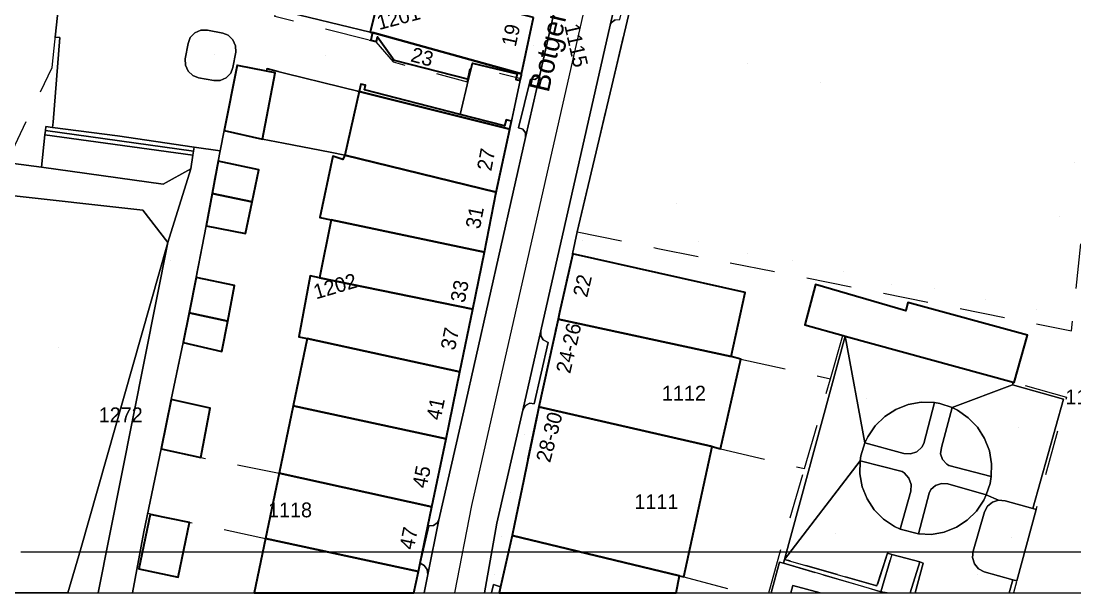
# Model space of a CAD drawing. Header units: metres. Extents: x 0 to 105485, y 0 to 425721.
# Drawn here: x 105007.5 to 105071.6, y 425150 to 425184.8 of the extents above; entities that cross this region are included whole.
import ezdxf
from ezdxf.enums import TextEntityAlignment as Align

# ---------------------------------------------------------------- set-up
doc = ezdxf.new("R2010")
doc.units = ezdxf.units.M
doc.header["$MEASUREMENT"] = 0
doc.linetypes.add('IE-TERREINAFSCHEIDING_KUNSTMATIG-SO', pattern=[11, 4, -1, 4, -2])
doc.linetypes.add('KG-PERCEEL-SO', pattern=[19, 5.5, -4, 5.5, -4])
for name, color, linetype, lineweight in [('B-XX-GR-BEPLANTING_CULTUUR_BODEMBEDEKKER-G', 90, 'Continuous', 18), ('B-XX-GR-BEPLANTING_CULTUUR_ROOS-G', 90, 'Continuous', 18), ('B-XX-GR-BOOM-G', 90, 'Continuous', 13), ('B-XX-GR-GROENVOORZIENING-G', 80, 'Continuous', 18), ('B-XX-GR-STRUIK-G', 90, 'Continuous', 13), ('B-XX-IE-MEUBILAIR-G', 7, 'Continuous', 18), ('B-XX-IE-TERREINAFSCHEIDING_KUNSTMATIG_HEKWERK-G', 20, 'IE-TERREINAFSCHEIDING_KUNSTMATIG-SO', 18), ('B-XX-IE-TERREINAFSCHEIDING_KUNSTMATIG_MUUR-G', 90, 'IE-TERREINAFSCHEIDING_KUNSTMATIG-SO', 18), ('B-XX-KG-GRENS_PERCEEL-G', 150, 'KG-PERCEEL-SO', 18), ('B-XX-KG-GRENS_PERCEEL-T', 150, 'KG-PERCEEL-SO', 18), ('B-XX-OG-BEBOUWING-G', 7, 'Continuous', 35), ('B-XX-OG-BEBOUWING_HUISNUMMER-T', 7, 'Continuous', 18), ('B-XX-OG-BEBOUWING_STRAATNAAM-T', 7, 'Continuous', 18), ('B-XX-OG-GRENS-G', 7, 'Continuous', 18), ('B-XX-OG-TERREIN_ERF-G', 7, 'Continuous', 18), ('B-XX-VH-ONVERHARD_ZAND-G', 210, 'Continuous', 18), ('B-XX-VH-OPENVERHARDING-G', 90, 'Continuous', 18)]:
    doc.layers.add(name, color=color, linetype=linetype, lineweight=lineweight)
doc.layers.add('GIS-WEGVAKKEN', color=2, linetype='Continuous')

msp = doc.modelspace()

# ---------------------------------------------------------------- linework, layer by layer
at = {"layer": 'B-XX-GR-BEPLANTING_CULTUUR_BODEMBEDEKKER-G', "ltscale": 0.5}
for points in [[(105017.959, 425176.643), (105008.958, 425177.897), (105008.745, 425175.911), (105016.15, 425174.878), (105017.825, 425175.816)], [(105069.256, 425155.086), (105069.051, 425155.148), (105067.369, 425155.608), (105066.975, 425155.649), (105066.598, 425155.532), (105066.296, 425155.276), (105066.121, 425154.93), (105065.427, 425152.55), (105065.387, 425152.154), (105065.505, 425151.774), (105065.761, 425151.47), (105066.106, 425151.293), (105067.844, 425150.803), (105068.074, 425150.733)], [(105056.1255748561, 425150), (105054.461, 425150.449), (105054.3414282501, 425150)]]:
    msp.add_lwpolyline(points, close=True, dxfattribs=at)
at = {"layer": 'B-XX-GR-BEPLANTING_CULTUUR_ROOS-G', "ltscale": 0.5}
for points in [[(105063.066, 425161.591), (105062.268, 425161.608), (105061.474, 425161.466), (105060.723, 425161.17), (105060.045, 425160.732), (105059.467, 425160.169), (105059.011, 425159.504), (105058.836, 425159.145), (105061.219, 425158.484), (105061.621, 425158.462), (105062, 425158.597), (105062.298, 425158.868), (105062.421, 425159.087)], [(105066.122, 425159.41), (105065.69, 425160.088), (105065.133, 425160.668), (105064.472, 425161.126), (105064.148, 425161.287), (105063.494, 425158.852), (105063.45, 425158.476), (105063.564, 425158.115), (105063.816, 425157.831), (105063.951, 425157.749), (105066.525, 425157.082), (105066.548, 425157.867), (105066.412, 425158.659)], [(105058.557, 425158.049), (105058.539, 425157.252), (105058.68, 425156.467), (105058.974, 425155.725), (105059.411, 425155.057), (105059.971, 425154.49), (105060.633, 425154.045), (105060.982, 425153.88), (105061.636, 425156.194), (105061.651, 425156.608), (105061.509, 425156.996), (105061.231, 425157.303), (105061.099, 425157.387)], [(105066.071, 425155.646), (105066.223, 425155.966), (105063.881, 425156.638), (105063.5, 425156.671), (105063.138, 425156.547), (105062.857, 425156.287), (105062.742, 425156.067), (105062.096, 425153.588), (105062.888, 425153.567), (105063.668, 425153.705), (105064.405, 425153.997), (105065.068, 425154.43), (105065.631, 425154.987)]]:
    msp.add_lwpolyline(points, close=True, dxfattribs=at)
at = {"layer": 'B-XX-GR-BOOM-G', "color": 0, "true_color": 0x604a38}
for points in [[(105019.244, 425182.769, 2.263971226448212), (105019.244, 425182.769, 5.063971226448212)], [(105051.672, 425182.212, 2.274282338945979), (105051.672, 425182.212, 5.074282338945979)], [(105056.157, 425181.07, 2.3668554960973), (105056.157, 425181.07, 5.1668554960973)], [(105071.565, 425176.199, 2.664102154852678), (105071.565, 425176.199, 5.464102154852677)], [(105047.398, 425173.706, 2.20524812034256), (105047.398, 425173.706, 5.005248120342559)], [(105070.702, 425172.902, 2.52670149179969), (105070.702, 425172.902, 5.326701491799691)], [(105048.747, 425171.372, 2.51780254645354), (105048.747, 425171.372, 5.317802546453541)], [(105051.688, 425170.69, 2.495608451746615), (105051.688, 425170.69, 5.295608451746615)], [(105054.453, 425170.249, 2.921766678492228), (105054.453, 425170.249, 5.721766678492228)], [(105057.514, 425169.596, 3.108286436713626), (105057.514, 425169.596, 5.908286436713626)], [(105060.483, 425168.796, 3.063082042192855), (105060.483, 425168.796, 5.863082042192855)], [(105063.071, 425168.505, 3.021656217241449), (105063.071, 425168.505, 5.821656217241449)], [(105066.161, 425167.852, 3.005433545546699), (105066.161, 425167.852, 5.805433545546698)], [(105069.252, 425167.259, 2.972100019454956), (105069.252, 425167.259, 5.772100019454956)], [(105009.779, 425164.932, 1.731794474510964), (105009.779, 425164.932, 4.531794474510964)], [(105067.753, 425153.347, 1.998802993914889), (105067.753, 425153.347, 4.798802993914889)]]:
    msp.add_polyline3d(points, dxfattribs=at)
at = {"layer": 'B-XX-GR-GROENVOORZIENING-G', "ltscale": 0.5}
for points in [[(104976.706, 425155.467), (104977.748, 425155.319), (104979.172, 425155.149), (104980.662, 425154.961), (104980.38, 425150.735), (104985.5852603231, 425150), (105010.3566538461, 425150), (105011.128, 425152.625), (105016.445, 425171.333), (105014.915, 425173.311), (105006.367, 425174.263), (105004.586, 425159.669), (104995.359, 425160.832), (104993.278, 425161.065), (104981.8, 425162.35), (104983.935, 425176.844), (104978.664, 425177.493), (104976.863, 425176.172), (104976.856, 425166.881)], [(104980.662, 425154.961), (104979.172, 425155.149), (104978.62, 425150.397), (104978.932002611, 425150), (105012.1947984156, 425150), (105016.445, 425171.333), (105011.128, 425152.625), (105010.3566538461, 425150), (104985.5852603231, 425150), (104980.38, 425150.735)]]:
    msp.add_lwpolyline(points, close=True, dxfattribs=at)
at = {"layer": 'B-XX-GR-STRUIK-G', "ltscale": 0.5}
msp.add_lwpolyline([(105036.6009683941, 425150), (105036.683, 425150.367), (105036.238, 425150.504), (105036.1304364251, 425150)], close=True, dxfattribs=at)
at = {"layer": 'B-XX-IE-MEUBILAIR-G', "color": 0, "true_color": 0x604a38}
for points in [[(105043.257, 425184.133, 2.198521214608378), (105043.257, 425184.133, 3.698521214608378)], [(105038.697, 425183.296, 2.129228444028186), (105038.697, 425183.296, 3.629228444028186)], [(105026, 425182.717, 2.083218238075507), (105026, 425182.717, 3.583218238075507)], [(105041.624, 425182.101, 2.108474222560648), (105041.624, 425182.101, 3.608474222560648)], [(105013.319, 425173.506, 1.63594257936355), (105013.319, 425173.506, 3.13594257936355)], [(105041.656, 425171.429, 1.952833334604899), (105041.656, 425171.429, 3.452833334604899)], [(105016.614, 425170.259, 1.5260728928434), (105016.614, 425170.259, 3.0260728928434)], [(105015.911, 425168.653, 1.511937917033565), (105015.911, 425168.653, 3.011937917033565)], [(105058.95, 425161.842, 1.561311556474253), (105058.95, 425161.842, 3.061311556474253)], [(105034.45, 425161.086, 1.601952419960524), (105034.45, 425161.086, 3.101952419960524)], [(105037.75, 425159.914, 1.677953197210923), (105037.75, 425159.914, 3.177953197210923)], [(105038.157, 425159.616, 1.671151109414236), (105038.157, 425159.616, 4.671151109414236)], [(105068.188, 425160.1, 1.592320480474114), (105068.188, 425160.1, 3.092320480474114)], [(105037.303, 425156.115, 1.646351833149532), (105037.303, 425156.115, 4.646351833149532)], [(105036.706, 425153.451, 1.586999952793121), (105036.706, 425153.451, 4.586999952793121)], [(105057.078, 425153.641, 1.581163695930143), (105057.078, 425153.641, 3.081163695930143)], [(105036.285, 425151.101, 1.563112254469266), (105036.285, 425151.101, 4.563112254469266)], [(105065.715, 425151.144, 1.595155929550402), (105065.715, 425151.144, 3.095155929550402)]]:
    msp.add_polyline3d(points, dxfattribs=at)
at = {"layer": 'B-XX-IE-TERREINAFSCHEIDING_KUNSTMATIG_HEKWERK-G', "ltscale": 0.5, "flags": 128}
msp.add_lwpolyline([(105009.467, 425178.658), (105009.869, 425183.807)], dxfattribs=at)
at = {"layer": 'B-XX-IE-TERREINAFSCHEIDING_KUNSTMATIG_HEKWERK-G', "color": 0, "ltscale": 0.5, "true_color": 0x8c7868}
msp.add_polyline3d([(105009.467, 425178.658, 2.228584067981998), (105009.668, 425181.2325, 2.102800011634827), (105009.869, 425183.807, 2.082971041792059)], dxfattribs=at)
at = {"layer": 'B-XX-IE-TERREINAFSCHEIDING_KUNSTMATIG_MUUR-G', "ltscale": 0.5}
for points in [[(105060.485, 425152.333), (105060.218, 425152.424), (105059.575, 425150.435), (105053.949, 425152.043), (105053.884, 425151.806), (105059.81, 425150.076)], [(105061.9023488016, 425150), (105062.386, 425151.81), (105062.178, 425151.901), (105061.5867337333, 425150)]]:
    msp.add_lwpolyline(points, close=True, dxfattribs=at)
at = {"layer": 'B-XX-KG-GRENS_PERCEEL-G', "ltscale": 0.5, "flags": 128}
for points in [[(105041.339, 425171.974), (105045.423, 425189.234), (105050.047, 425210.211), (105053.242, 425224.621)], [(105009.396, 425181.994), (105009.98, 425187.467), (105010.627, 425193.653)], [(105028.686, 425183.642), (105022.946, 425185.09), (105023.052, 425185.52), (105023.297, 425186.779)], [(105037.907, 425181.315), (105038.693, 425185.022)], [(105028.686, 425183.642), (105029.093, 425183.539), (105030.146, 425182.323), (105034.65, 425181.12), (105034.853, 425182.086), (105037.907, 425181.315)], [(105006.631, 425176.213), (105009.396, 425181.994)], [(105016.035, 425158.773), (105016.628, 425161.775), (105017.373, 425165.251), (105018.777, 425172.354), (105019.496, 425176.277), (105019.558, 425176.545), (105020.647, 425182.125), (105022.433, 425181.765), (105022.473, 425181.936), (105027.96, 425180.548)], [(105037.251, 425178.223), (105037.907, 425181.315)], [(105027.96, 425180.548), (105037.251, 425178.223)], [(105032.501, 425155.233), (105033.71, 425161.027), (105036.392, 425174.175), (105037.251, 425178.223)], [(105041.339, 425171.974), (105046.243, 425170.977), (105058.011, 425168.639), (105071.414, 425165.959), (105072.454, 425175.804)], [(105040.182, 425166.667), (105041.06, 425170.637), (105041.339, 425171.974)], [(105039.003, 425161.332), (105040.182, 425166.667)], [(105040.182, 425166.667), (105050.709, 425164.388), (105051.303, 425164.234)], [(105056.744, 425163.028), (105057.51, 425165.674), (105067.932, 425162.805), (105071.11, 425161.913), (105067.8746197541, 425150)], [(105051.303, 425164.234), (105056.744, 425163.028)], [(105055.163, 425157.574), (105056.744, 425163.028)], [(105037.387, 425153.518), (105038.919, 425160.95), (105039.003, 425161.332)], [(105039.003, 425161.332), (105049.559, 425158.92), (105050.063, 425158.767)], [(105015.218, 425154.856), (105016.035, 425158.773)], [(105016.035, 425158.773), (105018.442, 425158.246), (105023.205, 425157.293), (105032.501, 425155.233)], [(105050.063, 425158.767), (105055.163, 425157.574)], [(105052.9888082064, 425150), (105053.791, 425152.839), (105055.163, 425157.574)], [(105031.684, 425151.311), (105032.501, 425155.233)], [(105014.292450799, 425150), (105014.978, 425153.722), (105015.218, 425154.856)], [(105015.218, 425154.856), (105031.684, 425151.311)], [(105036.6006173576, 425150), (105037.387, 425153.518)], [(105037.387, 425153.518), (105047.553, 425151.049), (105047.821, 425150.987)], [(105031.4099502152, 425150), (105031.684, 425151.311)], [(105047.821, 425150.987), (105051.4804923076, 425150)]]:
    msp.add_lwpolyline(points, dxfattribs=at)
at = {"layer": 'B-XX-OG-BEBOUWING-G', "ltscale": 0.5}
for points in [[(105038.686, 425185.024), (105034.418, 425186.125), (105029.563, 425187.431), (105028.753, 425184.139), (105028.88, 425184.111), (105037.959, 425181.596)], [(105028.88, 425184.111), (105028.839, 425183.928), (105028.775, 425183.645), (105029.128, 425183.566), (105029.197, 425183.848), (105030.195, 425182.427), (105034.731, 425181.274), (105034.974, 425182.254), (105037.696, 425181.598), (105037.6, 425181.247), (105037.874, 425181.195), (105037.947, 425181.538), (105037.959, 425181.596)], [(105022.433, 425181.765), (105020.68, 425182.118), (105020.647, 425182.125), (105019.867, 425178.143), (105022.185, 425177.616), (105022.965, 425181.658)], [(105028.399, 425180.633), (105028.47, 425180.906), (105028.178, 425180.978), (105028.075, 425180.519), (105037.238, 425178.226), (105037.265, 425178.35), (105037.342, 425178.712), (105037.012, 425178.793), (105036.921, 425178.439), (105034.224, 425179.133)], [(105037.238, 425178.226), (105028.075, 425180.519), (105027.21, 425176.655), (105036.419, 425174.399)], [(105019.496, 425176.277), (105019.136, 425174.316), (105021.559, 425173.818), (105021.963, 425175.749)], [(105026.367, 425172.713), (105035.691, 425170.737), (105036.419, 425174.399), (105027.21, 425176.655), (105027.089, 425176.388), (105026.466, 425176.581), (105025.678, 425172.859)], [(105021.559, 425173.818), (105019.136, 425174.316), (105018.777, 425172.354), (105021.154, 425171.886)], [(105035.691, 425170.737), (105026.367, 425172.713), (105025.671, 425169.172), (105034.985, 425167.277)], [(105041.06, 425170.637), (105041.046, 425170.572), (105040.272, 425167.07), (105040.183, 425166.667), (105050.709, 425164.388), (105051.548, 425168.28)], [(105018.153, 425169.204), (105017.729, 425167.053), (105020.079, 425166.536), (105020.501, 425168.706)], [(105034.985, 425167.277), (105025.671, 425169.172), (105025.089, 425169.299), (105024.401, 425165.584), (105024.906, 425165.49), (105034.206, 425163.456)], [(105057.51, 425165.675), (105057.645, 425165.638), (105067.854, 425162.826), (105067.932, 425162.805), (105068.732, 425165.686), (105061.456, 425167.686), (105061.332, 425167.181), (105055.839, 425168.778), (105055.192, 425166.313)], [(105020.079, 425166.536), (105017.729, 425167.053), (105017.373, 425165.251), (105019.72, 425164.694)], [(105050.709, 425164.388), (105040.183, 425166.667), (105039.003, 425161.332), (105049.559, 425158.92), (105050.063, 425158.767), (105051.303, 425164.234)], [(105034.206, 425163.456), (105024.906, 425165.49), (105024.056, 425161.392), (105033.365, 425159.372)], [(105016.628, 425161.775), (105016.035, 425158.773), (105018.442, 425158.246), (105019.005, 425161.247)], [(105033.365, 425159.372), (105024.056, 425161.392), (105023.205, 425157.293), (105032.501, 425155.233)], [(105049.559, 425158.92), (105039.003, 425161.332), (105038.854, 425160.612), (105038.315, 425158.006), (105038.066, 425156.802), (105037.525, 425154.188), (105037.382, 425153.496), (105047.553, 425151.049), (105047.821, 425150.987)], [(105032.501, 425155.233), (105023.205, 425157.293), (105022.378, 425153.309), (105031.682, 425151.311), (105031.785, 425151.803)], [(105015.361, 425154.781), (105014.67, 425151.458), (105017.065, 425150.96), (105017.756, 425154.283)], [(105031.4083263989, 425150), (105031.682, 425151.311), (105022.378, 425153.309), (105021.6909557867, 425150)], [(105047.3605191706, 425150), (105047.553, 425151.049), (105037.382, 425153.496), (105036.683, 425150.367), (105036.6009683941, 425150)]]:
    msp.add_lwpolyline(points, close=True, dxfattribs=at)
at = {"layer": 'B-XX-OG-GRENS-G'}
msp.add_polyline3d([(105007.5, 425152.5, 1.573922038078308), (105012.5, 425152.5, 1.140739321708679), (105017.5, 425152.5, 1.493024945259094), (105022.5, 425152.5, 1.545956492424011), (105027.5, 425152.5, 1.445174932479858), (105032.5, 425152.5, 1.416112303733826), (105037.5, 425152.5, 1.697943806648254), (105047.5, 425152.5, 1.694723129272461), (105052.5, 425152.5, 1.579049825668335), (105057.5, 425152.5, 1.41900908946991), (105062.5, 425152.5, 1.543252229690552), (105067.5, 425152.5, 1.724731802940369), (105072.5, 425152.5, 1.740750432014465)], dxfattribs=at)
at = {"layer": 'B-XX-OG-TERREIN_ERF-G', "ltscale": 0.5}
for points in [[(105034.879, 425206.243), (105033.638, 425206.462), (105034.583, 425211.769), (105030.024, 425212.383), (105028.937, 425205.711), (105024.83, 425206.382), (105024.283, 425203.214), (105022.674, 425193.886), (105022.013, 425189.141), (105024.367, 425188.672), (105023.964, 425186.651), (105021.607, 425187.101), (105021.373, 425185.927), (105028.753, 425184.139), (105029.563, 425187.431), (105025.416, 425188.36), (105027.131, 425196.869), (105032.65, 425195.757)], [(105009.869, 425183.807), (105009.59, 425183.836), (105010.627, 425193.653), (105011.325, 425193.548), (105017.288, 425192.899), (105017.564, 425192.948), (105017.77, 425193.137), (105017.84, 425193.343), (105017.95, 425194.386), (105011.486, 425195.07), (105009.994, 425195.228), (105009.777, 425193.78), (105009.572, 425192.409), (105000.357, 425193.269), (104999.844, 425188.545), (105001.652, 425188.345), (105000.648, 425177.153), (105007.038, 425176.149), (105008.745, 425175.911), (105008.958, 425177.897), (105008.985, 425178.147), (105009.011, 425178.396), (105009.425, 425178.341), (105009.467, 425178.658)], [(105028.075, 425180.519), (105022.464, 425181.907), (105022.433, 425181.765), (105022.965, 425181.658), (105022.185, 425177.616), (105023.482, 425177.373), (105026.319, 425176.841), (105027.21, 425176.655)], [(105023.205, 425157.293), (105024.056, 425161.392), (105024.906, 425165.49), (105024.401, 425165.584), (105025.089, 425169.299), (105025.671, 425169.172), (105026.367, 425172.713), (105025.678, 425172.859), (105026.466, 425176.581), (105027.089, 425176.388), (105027.21, 425176.655), (105026.319, 425176.841), (105023.482, 425177.373), (105022.185, 425177.616), (105019.867, 425178.143), (105019.627, 425176.904), (105019.496, 425176.277), (105021.963, 425175.749), (105021.559, 425173.818), (105021.154, 425171.886), (105018.777, 425172.354), (105018.153, 425169.204), (105020.501, 425168.706), (105020.079, 425166.536), (105019.72, 425164.694), (105017.373, 425165.251), (105016.628, 425161.775), (105019.005, 425161.247), (105018.442, 425158.246), (105016.035, 425158.773), (105014.978, 425153.722), (105014.292450799, 425150), (105021.6909557867, 425150), (105022.378, 425153.309)], [(105017.065, 425150.96), (105014.67, 425151.458), (105015.361, 425154.781), (105017.756, 425154.283)]]:
    msp.add_lwpolyline(points, close=True, dxfattribs=at)
msp.add_lwpolyline([(105045.423, 425189.234), (105044.296, 425184.471), (105041.339, 425171.974), (105041.06, 425170.637), (105051.548, 425168.28), (105050.709, 425164.388), (105051.303, 425164.234), (105050.063, 425158.767), (105049.559, 425158.92), (105047.821, 425150.987), (105047.553, 425151.049), (105047.3605191706, 425150), (105053.1327192448, 425150), (105053.65, 425151.875), (105053.884, 425151.806), (105053.949, 425152.043), (105057.645, 425165.638), (105057.51, 425165.675), (105055.192, 425166.313), (105055.839, 425168.778), (105061.332, 425167.181), (105061.456, 425167.686), (105068.732, 425165.686), (105067.932, 425162.805), (105067.854, 425162.826), (105067.818, 425162.659), (105070.919, 425161.801), (105069.051, 425155.148), (105069.256, 425155.086), (105068.074, 425150.733), (105067.844, 425150.803), (105067.623774867, 425150), (105074.524546704, 425150)], dxfattribs=at)
at = {"layer": 'B-XX-VH-ONVERHARD_ZAND-G', "ltscale": 0.5}
for points in [[(105018.296, 425181.362), (105019.229, 425181.185), (105019.627, 425181.19), (105019.991, 425181.35), (105020.264, 425181.64), (105020.399, 425181.992), (105020.564, 425182.915), (105020.554, 425183.313), (105020.39, 425183.676), (105020.098, 425183.946), (105019.772, 425184.072), (105018.84, 425184.255), (105018.442, 425184.252), (105018.076, 425184.094), (105017.801, 425183.806), (105017.663, 425183.449), (105017.497, 425182.52), (105017.507, 425182.122), (105017.671, 425181.759), (105017.963, 425181.489)], [(105008.985, 425178.147), (105008.958, 425177.897), (105017.959, 425176.643), (105017.999, 425176.89)], [(105013.377, 425177.82), (105009.425, 425178.341), (105009.011, 425178.396), (105008.985, 425178.147), (105017.999, 425176.89), (105018.039, 425177.137)]]:
    msp.add_lwpolyline(points, close=True, dxfattribs=at)
at = {"layer": 'B-XX-VH-OPENVERHARDING-G', "ltscale": 0.5}
for points in [[(105035.7003653693, 425150), (105036.455, 425154.257), (105038.027, 425161.122), (105039.127, 425165.946), (105043.353, 425184.557), (105045.62, 425194.488), (105051.145, 425218.838), (105051.955, 425222.685), (105048.526, 425223.367), (105047.741, 425219.706), (105044.536, 425205.568), (105043.884, 425202.73), (105039.095, 425181.623), (105038.2, 425177.734), (105034.45, 425161.086), (105032.926, 425154.454), (105032.244, 425151.113), (105032.0214950368, 425150)], [(105046.007, 425193.932), (105045.799, 425194.027), (105045.634, 425194.254), (105045.62, 425194.488), (105043.353, 425184.557), (105043.426, 425184.72), (105043.651, 425184.89), (105043.937, 425184.914)], [(105018.296, 425181.362), (105017.963, 425181.489), (105017.671, 425181.759), (105017.507, 425182.122), (105017.497, 425182.52), (105017.663, 425183.449), (105017.801, 425183.806), (105018.076, 425184.094), (105018.442, 425184.252), (105018.84, 425184.255), (105019.772, 425184.072), (105020.098, 425183.946), (105020.39, 425183.676), (105020.554, 425183.313), (105020.564, 425182.915), (105020.399, 425181.992), (105020.264, 425181.64), (105019.991, 425181.35), (105019.627, 425181.19), (105019.229, 425181.185)], [(105037.874, 425181.195), (105037.6, 425181.247), (105037.696, 425181.598), (105034.974, 425182.254), (105034.731, 425181.274), (105034.224, 425179.133), (105036.921, 425178.439), (105037.012, 425178.793), (105037.342, 425178.712)], [(105039.095, 425181.623), (105038.991, 425181.404), (105038.764, 425181.259), (105038.498, 425181.266), (105037.769, 425178.317), (105038.029, 425178.223), (105038.188, 425178.004), (105038.2, 425177.734)], [(105000.648, 425177.153), (104993.557, 425177.933), (104979.489, 425179.509), (104978.664, 425177.493), (104983.935, 425176.844), (105006.367, 425174.263), (105014.915, 425173.311), (105016.445, 425171.333), (105017.825, 425175.816), (105016.15, 425174.878), (105008.745, 425175.911), (105007.038, 425176.149)], [(105016.035, 425158.773), (105016.628, 425161.775), (105017.373, 425165.251), (105017.729, 425167.053), (105018.153, 425169.204), (105018.777, 425172.354), (105019.136, 425174.316), (105019.496, 425176.277), (105019.627, 425176.904), (105018.039, 425177.137), (105017.999, 425176.89), (105017.959, 425176.643), (105017.825, 425175.816), (105016.445, 425171.333), (105012.1947984156, 425150), (105014.292450799, 425150), (105014.978, 425153.722)], [(105039.565, 425165.243), (105039.27, 425165.398), (105039.122, 425165.656), (105039.127, 425165.946), (105038.027, 425161.122), (105038.193, 425161.416), (105038.453, 425161.544), (105038.729, 425161.519)], [(105058.836, 425159.145), (105057.645, 425165.638), (105053.949, 425152.043), (105058.557, 425158.049), (105058.602, 425158.338)], [(105057.645, 425165.638), (105058.836, 425159.145), (105059.011, 425159.504), (105059.467, 425160.169), (105060.045, 425160.732), (105060.723, 425161.17), (105061.474, 425161.466), (105062.268, 425161.608), (105063.066, 425161.591), (105063.394, 425161.534), (105064.148, 425161.287), (105067.818, 425162.659), (105067.854, 425162.826)], [(105067.818, 425162.659), (105064.148, 425161.287), (105064.472, 425161.126), (105065.133, 425160.668), (105065.69, 425160.088), (105066.122, 425159.41), (105066.412, 425158.659), (105066.548, 425157.867), (105066.525, 425157.082), (105066.461, 425156.672), (105066.223, 425155.966), (105066.975, 425155.649), (105067.369, 425155.608), (105069.051, 425155.148), (105070.919, 425161.801)], [(105063.951, 425157.749), (105063.816, 425157.831), (105063.564, 425158.115), (105063.45, 425158.476), (105063.494, 425158.852), (105064.148, 425161.287), (105063.394, 425161.534), (105063.066, 425161.591), (105062.421, 425159.087), (105062.298, 425158.868), (105062, 425158.597), (105061.621, 425158.462), (105061.219, 425158.484), (105058.836, 425159.145), (105058.602, 425158.338), (105058.557, 425158.049), (105061.099, 425157.387), (105061.231, 425157.303), (105061.509, 425156.996), (105061.651, 425156.608), (105061.636, 425156.194), (105060.982, 425153.88), (105062.096, 425153.588), (105062.742, 425156.067), (105062.857, 425156.287), (105063.138, 425156.547), (105063.5, 425156.671), (105063.881, 425156.638), (105066.223, 425155.966), (105066.461, 425156.672), (105066.525, 425157.082)], [(105058.557, 425158.049), (105053.949, 425152.043), (105059.575, 425150.435), (105060.218, 425152.424), (105060.485, 425152.333), (105062.178, 425151.901), (105062.386, 425151.81), (105061.9023488016, 425150), (105067.623774867, 425150), (105067.844, 425150.803), (105066.106, 425151.293), (105065.761, 425151.47), (105065.505, 425151.774), (105065.387, 425152.154), (105065.427, 425152.55), (105066.121, 425154.93), (105066.296, 425155.276), (105066.598, 425155.532), (105066.975, 425155.649), (105066.223, 425155.966), (105066.071, 425155.646), (105065.631, 425154.987), (105065.068, 425154.43), (105064.405, 425153.997), (105063.668, 425153.705), (105062.888, 425153.567), (105062.096, 425153.588), (105060.982, 425153.88), (105060.633, 425154.045), (105059.971, 425154.49), (105059.411, 425155.057), (105058.974, 425155.725), (105058.68, 425156.467), (105058.539, 425157.252)], [(105032.926, 425154.454), (105032.83, 425154.264), (105032.596, 425154.097), (105032.307, 425154.077), (105031.785, 425151.803), (105032.031, 425151.675), (105032.211, 425151.422), (105032.244, 425151.113)], [(105032.0214950368, 425150), (105032.244, 425151.113), (105032.211, 425151.422), (105032.031, 425151.675), (105031.785, 425151.803), (105031.682, 425151.311), (105031.4083263989, 425150)], [(105060.1864444444, 425150), (105059.81, 425150.076), (105053.884, 425151.806), (105053.65, 425151.875), (105053.1327192448, 425150), (105054.3414282501, 425150), (105054.461, 425150.449), (105056.1255748561, 425150)], [(105061.5867337333, 425150), (105062.178, 425151.901), (105060.485, 425152.333), (105059.81, 425150.076), (105060.1864444444, 425150)]]:
    msp.add_lwpolyline(points, close=True, dxfattribs=at)
for points in [[(105038.686, 425185.024), (105037.959, 425181.596), (105037.947, 425181.538), (105037.874, 425181.195), (105037.342, 425178.712), (105037.265, 425178.35), (105037.238, 425178.226), (105036.419, 425174.399), (105035.691, 425170.737), (105034.985, 425167.277), (105034.206, 425163.456), (105033.365, 425159.372), (105032.501, 425155.233), (105031.785, 425151.803), (105032.307, 425154.077), (105032.596, 425154.097), (105032.83, 425154.264), (105032.926, 425154.454), (105034.45, 425161.086), (105038.2, 425177.734), (105038.188, 425178.004), (105038.029, 425178.223), (105037.769, 425178.317), (105038.498, 425181.266), (105038.764, 425181.259), (105038.991, 425181.404), (105039.095, 425181.623), (105043.884, 425202.73)], [(105010.627, 425193.653), (105009.59, 425183.836), (105009.869, 425183.807), (105009.467, 425178.658), (105009.425, 425178.341), (105013.377, 425177.82), (105018.039, 425177.137), (105019.627, 425176.904), (105019.867, 425178.143), (105020.647, 425182.125), (105020.68, 425182.118), (105022.433, 425181.765), (105022.464, 425181.907), (105028.075, 425180.519), (105028.178, 425180.978), (105028.47, 425180.906), (105028.399, 425180.633), (105034.224, 425179.133), (105034.731, 425181.274), (105030.195, 425182.427), (105029.197, 425183.848), (105029.128, 425183.566), (105028.775, 425183.645), (105028.839, 425183.928), (105028.88, 425184.111), (105028.753, 425184.139), (105021.373, 425185.927)], [(105043.651, 425184.89), (105043.426, 425184.72), (105043.353, 425184.557), (105039.127, 425165.946), (105039.122, 425165.656), (105039.27, 425165.398), (105039.565, 425165.243), (105038.729, 425161.519), (105038.453, 425161.544), (105038.193, 425161.416), (105038.027, 425161.122), (105036.455, 425154.257), (105035.7003653693, 425150), (105036.1304364251, 425150), (105036.238, 425150.504), (105036.683, 425150.367), (105037.382, 425153.496), (105037.525, 425154.188), (105038.066, 425156.802), (105038.315, 425158.006), (105038.854, 425160.612), (105039.003, 425161.332), (105040.183, 425166.667), (105040.272, 425167.07), (105041.046, 425170.572), (105041.06, 425170.637), (105041.339, 425171.974), (105044.296, 425184.471), (105045.423, 425189.234)]]:
    msp.add_lwpolyline(points, dxfattribs=at)
at = {"layer": 'GIS-WEGVAKKEN'}
msp.add_lwpolyline([(105033.896698895, 425150), (105034.92, 425155.33), (105049.07, 425217.64), (105050.1, 425222.36), (105051.3018000014, 425228.4704999998)], dxfattribs=at)

# ---------------------------------------------------------------- texts
at = {"layer": 'B-XX-KG-GRENS_PERCEEL-T'}
for s, rotation, p in [('1201', 14.8, (105030.4677215051, 425185.0407629749)), ('1115', 282.7, (105041.2826810337, 425183.3356676885)), ('1202', 16.4, (105026.6103083898, 425168.6767968981))]:
    msp.add_text(s, height=0.9, rotation=rotation, dxfattribs=at).set_placement(p, align=Align.MIDDLE_CENTER)
for s, p in [('1112', (105047.8297858268, 425162.1621829097)), ('1113', (105072.3745348218, 425161.9311747134)), ('1272', (105013.5681765217, 425160.8422503959)), ('1111', (105046.1590302856, 425155.5561681328)), ('1118', (105023.8689486873, 425155.0533356828))]:
    msp.add_text(s, height=0.9, dxfattribs=at).set_placement(p, align=Align.MIDDLE_CENTER)
at = {"layer": 'B-XX-OG-BEBOUWING_HUISNUMMER-T'}
for s, rotation, p in [('19', 77.5, (105037.3, 425183.954)), ('23', 345, (105031.914, 425182.635)), ('27', 79.0999984741211, (105035.796, 425176.384)), ('31', 78.9000015258789, (105035.104, 425172.859)), ('22', 76.69999694824219, (105041.656, 425168.704)), ('33', 78.9000015258789, (105034.182, 425168.369)), ('37', 78.30000305175783, (105033.591, 425165.476)), ('24-26', 76.9000015258789, (105040.819, 425164.913)), ('41', 78.30000305175783, (105032.722, 425161.214)), ('28-30', 75.5, (105039.638, 425159.489)), ('45', 78.30000305175783, (105031.865, 425157.073)), ('47', 78.30000305175783, (105031.084, 425153.332))]:
    msp.add_text(s, height=0.9, rotation=rotation, dxfattribs=at).set_placement(p, align=Align.MIDDLE_CENTER)
at = {"layer": 'B-XX-OG-BEBOUWING_STRAATNAAM-T'}
msp.add_text('Botgensstraat', height=1.25, rotation=76.80000305175781, dxfattribs=at).set_placement((105040.167, 425185.585), align=Align.MIDDLE_CENTER)

doc.saveas('drawing.dxf')
